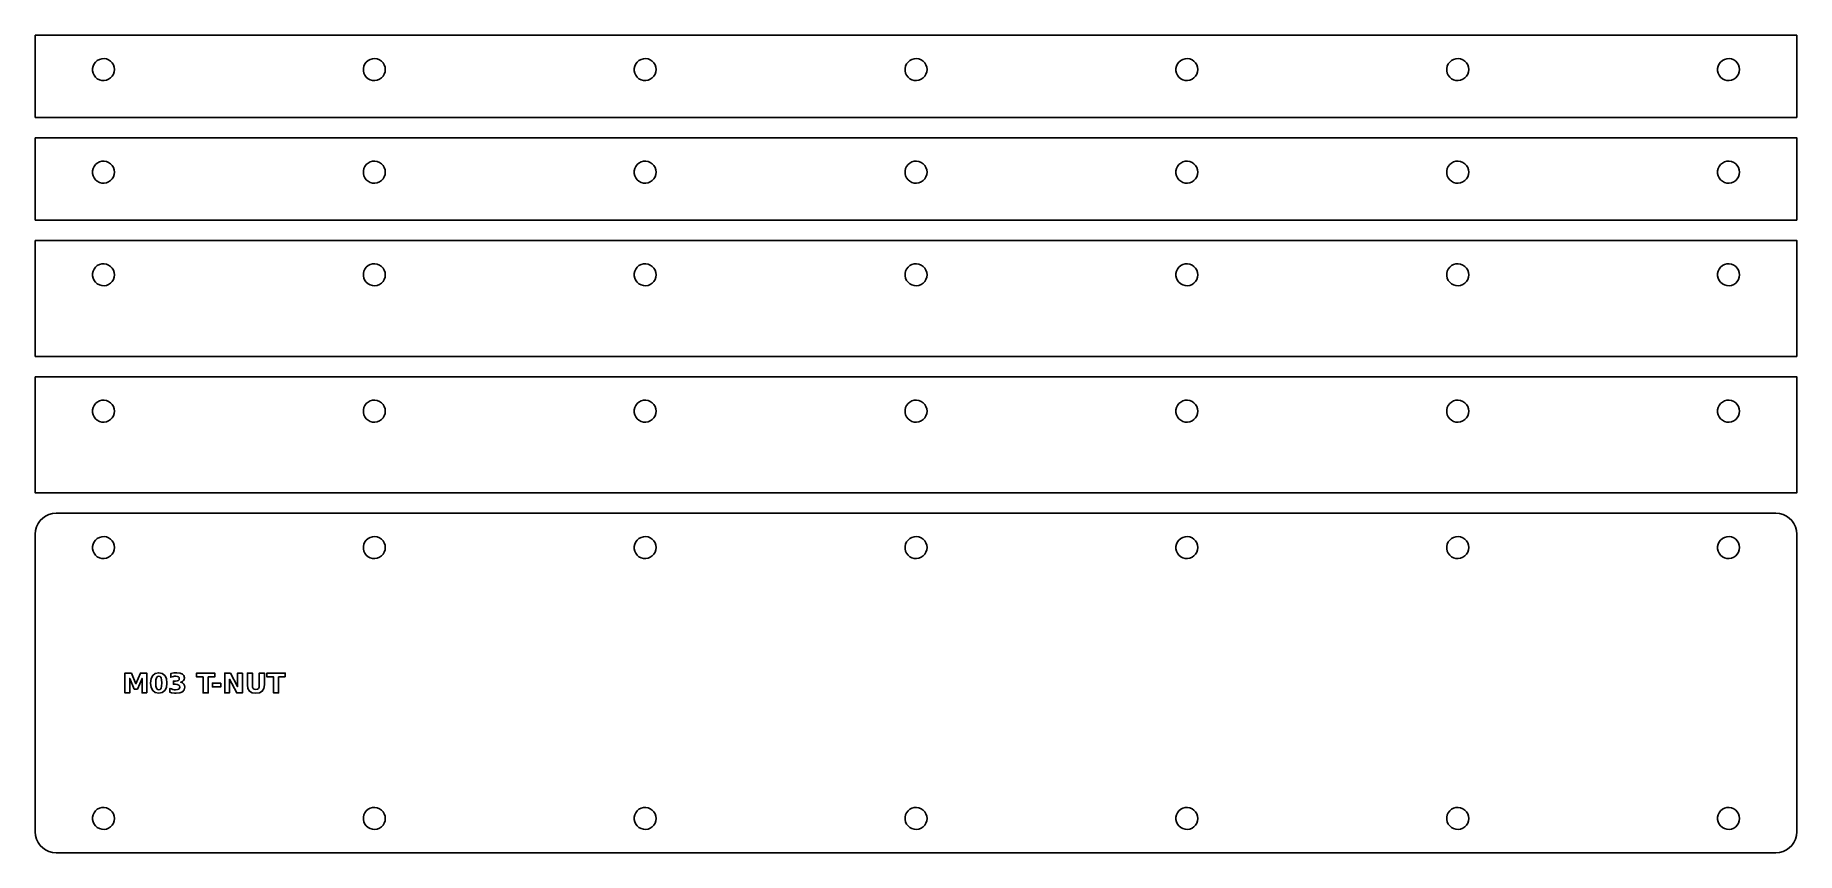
# Model space of a CAD drawing. Header units: millimetres. Extents: x 0 to 260, y 0 to 121.
import ezdxf

# ---------------------------------------------------------------- set-up
doc = ezdxf.new("R2010")
doc.units = ezdxf.units.MM
doc.layers.add('CUT', color=1, linetype='Continuous')
doc.layers.add('ENGRAVE', color=5, linetype='Continuous')

msp = doc.modelspace()

# ---------------------------------------------------------------- linework, layer by layer
at = {"layer": 'CUT'}
for points in [[(0, 120.75), (260.15, 120.75), (260.15, 108.6), (0, 108.6)], [(8.46, 115.8506), (8.46, 115.4994), (8.5355, 115.1563), (8.683, 114.8375), (8.8956, 114.5578), (9.1633, 114.3304), (9.4737, 114.1658), (9.8122, 114.0718), (10.163, 114.0528), (10.5096, 114.1097), (10.836, 114.2397), (11.1267, 114.4368), (11.3683, 114.6919), (11.5494, 114.9929), (11.6616, 115.3258), (11.6996, 115.675), (11.6616, 116.0242), (11.5494, 116.3571), (11.3683, 116.6581), (11.1267, 116.9132), (10.836, 117.1103), (10.5096, 117.2403), (10.163, 117.2972), (9.8122, 117.2782), (9.4737, 117.1842), (9.1633, 117.0196), (8.8956, 116.7922), (8.683, 116.5125), (8.5355, 116.1937)], [(48.683, 116.5125), (48.5355, 116.1937), (48.46, 115.8506), (48.46, 115.4994), (48.5355, 115.1563), (48.683, 114.8375), (48.8956, 114.5578), (49.1633, 114.3304), (49.4737, 114.1658), (49.8122, 114.0718), (50.163, 114.0528), (50.5096, 114.1097), (50.836, 114.2397), (51.1267, 114.4368), (51.3683, 114.6919), (51.5494, 114.9929), (51.6616, 115.3258), (51.6996, 115.675), (51.6616, 116.0242), (51.5494, 116.3571), (51.3683, 116.6581), (51.1267, 116.9132), (50.836, 117.1103), (50.5096, 117.2403), (50.163, 117.2972), (49.8122, 117.2782), (49.4737, 117.1842), (49.1633, 117.0196), (48.8956, 116.7922)], [(89.1633, 117.0196), (88.8956, 116.7922), (88.683, 116.5125), (88.5355, 116.1937), (88.46, 115.8506), (88.46, 115.4994), (88.5355, 115.1563), (88.683, 114.8375), (88.8956, 114.5578), (89.1633, 114.3304), (89.4737, 114.1658), (89.8122, 114.0718), (90.163, 114.0528), (90.5096, 114.1097), (90.836, 114.2397), (91.1267, 114.4368), (91.3683, 114.6919), (91.5494, 114.9929), (91.6616, 115.3258), (91.6996, 115.675), (91.6616, 116.0242), (91.5494, 116.3571), (91.3683, 116.6581), (91.1267, 116.9132), (90.836, 117.1103), (90.5096, 117.2403), (90.163, 117.2972), (89.8122, 117.2782), (89.4737, 117.1842)], [(129.8122, 117.2782), (129.4737, 117.1842), (129.1633, 117.0196), (128.8956, 116.7922), (128.683, 116.5125), (128.5355, 116.1937), (128.46, 115.8506), (128.46, 115.4994), (128.5355, 115.1563), (128.683, 114.8375), (128.8956, 114.5578), (129.1633, 114.3304), (129.4737, 114.1658), (129.8122, 114.0718), (130.163, 114.0528), (130.5096, 114.1097), (130.836, 114.2397), (131.1267, 114.4368), (131.3683, 114.6919), (131.5494, 114.9929), (131.6616, 115.3258), (131.6996, 115.675), (131.6616, 116.0242), (131.5494, 116.3571), (131.3683, 116.6581), (131.1267, 116.9132), (130.836, 117.1103), (130.5096, 117.2403), (130.163, 117.2972)], [(170.5096, 117.2403), (170.163, 117.2972), (169.8122, 117.2782), (169.4737, 117.1842), (169.1633, 117.0196), (168.8956, 116.7922), (168.683, 116.5125), (168.5355, 116.1937), (168.46, 115.8506), (168.46, 115.4994), (168.5355, 115.1563), (168.683, 114.8375), (168.8956, 114.5578), (169.1633, 114.3304), (169.4737, 114.1658), (169.8122, 114.0718), (170.163, 114.0528), (170.5096, 114.1097), (170.836, 114.2397), (171.1267, 114.4368), (171.3683, 114.6919), (171.5494, 114.9929), (171.6616, 115.3258), (171.6996, 115.675), (171.6616, 116.0242), (171.5494, 116.3571), (171.3683, 116.6581), (171.1267, 116.9132), (170.836, 117.1103)], [(211.1267, 116.9132), (210.836, 117.1103), (210.5096, 117.2403), (210.163, 117.2972), (209.8122, 117.2782), (209.4737, 117.1842), (209.1633, 117.0196), (208.8956, 116.7922), (208.683, 116.5125), (208.5355, 116.1937), (208.46, 115.8506), (208.46, 115.4994), (208.5355, 115.1563), (208.683, 114.8375), (208.8956, 114.5578), (209.1633, 114.3304), (209.4737, 114.1658), (209.8122, 114.0718), (210.163, 114.0528), (210.5096, 114.1097), (210.836, 114.2397), (211.1267, 114.4368), (211.3683, 114.6919), (211.5494, 114.9929), (211.6616, 115.3258), (211.6996, 115.675), (211.6616, 116.0242), (211.5494, 116.3571), (211.3683, 116.6581)], [(251.5494, 116.3571), (251.3683, 116.6581), (251.1267, 116.9132), (250.836, 117.1103), (250.5096, 117.2403), (250.163, 117.2972), (249.8122, 117.2782), (249.4737, 117.1842), (249.1633, 117.0196), (248.8956, 116.7922), (248.683, 116.5125), (248.5355, 116.1937), (248.46, 115.8506), (248.46, 115.4994), (248.5355, 115.1563), (248.683, 114.8375), (248.8956, 114.5578), (249.1633, 114.3304), (249.4737, 114.1658), (249.8122, 114.0718), (250.163, 114.0528), (250.5096, 114.1097), (250.836, 114.2397), (251.1267, 114.4368), (251.3683, 114.6919), (251.5494, 114.9929), (251.6616, 115.3258), (251.6996, 115.675), (251.6616, 116.0242)], [(0, 105.6), (260.15, 105.6), (260.15, 93.45), (0, 93.45)], [(8.46, 100.7006), (8.46, 100.3494), (8.5355, 100.0063), (8.683, 99.6875), (8.8956, 99.4078), (9.1633, 99.1804), (9.4737, 99.0158), (9.8122, 98.9218), (10.163, 98.9028), (10.5096, 98.9597), (10.836, 99.0897), (11.1267, 99.2868), (11.3683, 99.5419), (11.5494, 99.8429), (11.6616, 100.1758), (11.6996, 100.525), (11.6616, 100.8742), (11.5494, 101.2071), (11.3683, 101.5081), (11.1267, 101.7632), (10.836, 101.9603), (10.5096, 102.0903), (10.163, 102.1472), (9.8122, 102.1282), (9.4737, 102.0342), (9.1633, 101.8696), (8.8956, 101.6422), (8.683, 101.3625), (8.5355, 101.0437)], [(48.683, 101.3625), (48.5355, 101.0437), (48.46, 100.7006), (48.46, 100.3494), (48.5355, 100.0063), (48.683, 99.6875), (48.8956, 99.4078), (49.1633, 99.1804), (49.4737, 99.0158), (49.8122, 98.9218), (50.163, 98.9028), (50.5096, 98.9597), (50.836, 99.0897), (51.1267, 99.2868), (51.3683, 99.5419), (51.5494, 99.8429), (51.6616, 100.1758), (51.6996, 100.525), (51.6616, 100.8742), (51.5494, 101.2071), (51.3683, 101.5081), (51.1267, 101.7632), (50.836, 101.9603), (50.5096, 102.0903), (50.163, 102.1472), (49.8122, 102.1282), (49.4737, 102.0342), (49.1633, 101.8696), (48.8956, 101.6422)], [(89.1633, 101.8696), (88.8956, 101.6422), (88.683, 101.3625), (88.5355, 101.0437), (88.46, 100.7006), (88.46, 100.3494), (88.5355, 100.0063), (88.683, 99.6875), (88.8956, 99.4078), (89.1633, 99.1804), (89.4737, 99.0158), (89.8122, 98.9218), (90.163, 98.9028), (90.5096, 98.9597), (90.836, 99.0897), (91.1267, 99.2868), (91.3683, 99.5419), (91.5494, 99.8429), (91.6616, 100.1758), (91.6996, 100.525), (91.6616, 100.8742), (91.5494, 101.2071), (91.3683, 101.5081), (91.1267, 101.7632), (90.836, 101.9603), (90.5096, 102.0903), (90.163, 102.1472), (89.8122, 102.1282), (89.4737, 102.0342)], [(129.8122, 102.1282), (129.4737, 102.0342), (129.1633, 101.8696), (128.8956, 101.6422), (128.683, 101.3625), (128.5355, 101.0437), (128.46, 100.7006), (128.46, 100.3494), (128.5355, 100.0063), (128.683, 99.6875), (128.8956, 99.4078), (129.1633, 99.1804), (129.4737, 99.0158), (129.8122, 98.9218), (130.163, 98.9028), (130.5096, 98.9597), (130.836, 99.0897), (131.1267, 99.2868), (131.3683, 99.5419), (131.5494, 99.8429), (131.6616, 100.1758), (131.6996, 100.525), (131.6616, 100.8742), (131.5494, 101.2071), (131.3683, 101.5081), (131.1267, 101.7632), (130.836, 101.9603), (130.5096, 102.0903), (130.163, 102.1472)], [(170.5096, 102.0903), (170.163, 102.1472), (169.8122, 102.1282), (169.4737, 102.0342), (169.1633, 101.8696), (168.8956, 101.6422), (168.683, 101.3625), (168.5355, 101.0437), (168.46, 100.7006), (168.46, 100.3494), (168.5355, 100.0063), (168.683, 99.6875), (168.8956, 99.4078), (169.1633, 99.1804), (169.4737, 99.0158), (169.8122, 98.9218), (170.163, 98.9028), (170.5096, 98.9597), (170.836, 99.0897), (171.1267, 99.2868), (171.3683, 99.5419), (171.5494, 99.8429), (171.6616, 100.1758), (171.6996, 100.525), (171.6616, 100.8742), (171.5494, 101.2071), (171.3683, 101.5081), (171.1267, 101.7632), (170.836, 101.9603)], [(211.1267, 101.7632), (210.836, 101.9603), (210.5096, 102.0903), (210.163, 102.1472), (209.8122, 102.1282), (209.4737, 102.0342), (209.1633, 101.8696), (208.8956, 101.6422), (208.683, 101.3625), (208.5355, 101.0437), (208.46, 100.7006), (208.46, 100.3494), (208.5355, 100.0063), (208.683, 99.6875), (208.8956, 99.4078), (209.1633, 99.1804), (209.4737, 99.0158), (209.8122, 98.9218), (210.163, 98.9028), (210.5096, 98.9597), (210.836, 99.0897), (211.1267, 99.2868), (211.3683, 99.5419), (211.5494, 99.8429), (211.6616, 100.1758), (211.6996, 100.525), (211.6616, 100.8742), (211.5494, 101.2071), (211.3683, 101.5081)], [(251.5494, 101.2071), (251.3683, 101.5081), (251.1267, 101.7632), (250.836, 101.9603), (250.5096, 102.0903), (250.163, 102.1472), (249.8122, 102.1282), (249.4737, 102.0342), (249.1633, 101.8696), (248.8956, 101.6422), (248.683, 101.3625), (248.5355, 101.0437), (248.46, 100.7006), (248.46, 100.3494), (248.5355, 100.0063), (248.683, 99.6875), (248.8956, 99.4078), (249.1633, 99.1804), (249.4737, 99.0158), (249.8122, 98.9218), (250.163, 98.9028), (250.5096, 98.9597), (250.836, 99.0897), (251.1267, 99.2868), (251.3683, 99.5419), (251.5494, 99.8429), (251.6616, 100.1758), (251.6996, 100.525), (251.6616, 100.8742)], [(0, 90.45), (260.15, 90.45), (260.15, 73.3), (0, 73.3)], [(8.46, 85.5506), (8.46, 85.1994), (8.5355, 84.8563), (8.683, 84.5375), (8.8956, 84.2578), (9.1633, 84.0304), (9.4737, 83.8658), (9.8122, 83.7718), (10.163, 83.7528), (10.5096, 83.8097), (10.836, 83.9397), (11.1267, 84.1368), (11.3683, 84.3919), (11.5494, 84.6929), (11.6616, 85.0258), (11.6996, 85.375), (11.6616, 85.7242), (11.5494, 86.0571), (11.3683, 86.3581), (11.1267, 86.6132), (10.836, 86.8103), (10.5096, 86.9403), (10.163, 86.9972), (9.8122, 86.9782), (9.4737, 86.8842), (9.1633, 86.7196), (8.8956, 86.4922), (8.683, 86.2125), (8.5355, 85.8937)], [(48.683, 86.2125), (48.5355, 85.8937), (48.46, 85.5506), (48.46, 85.1994), (48.5355, 84.8563), (48.683, 84.5375), (48.8956, 84.2578), (49.1633, 84.0304), (49.4737, 83.8658), (49.8122, 83.7718), (50.163, 83.7528), (50.5096, 83.8097), (50.836, 83.9397), (51.1267, 84.1368), (51.3683, 84.3919), (51.5494, 84.6929), (51.6616, 85.0258), (51.6996, 85.375), (51.6616, 85.7242), (51.5494, 86.0571), (51.3683, 86.3581), (51.1267, 86.6132), (50.836, 86.8103), (50.5096, 86.9403), (50.163, 86.9972), (49.8122, 86.9782), (49.4737, 86.8842), (49.1633, 86.7196), (48.8956, 86.4922)], [(89.1633, 86.7196), (88.8956, 86.4922), (88.683, 86.2125), (88.5355, 85.8937), (88.46, 85.5506), (88.46, 85.1994), (88.5355, 84.8563), (88.683, 84.5375), (88.8956, 84.2578), (89.1633, 84.0304), (89.4737, 83.8658), (89.8122, 83.7718), (90.163, 83.7528), (90.5096, 83.8097), (90.836, 83.9397), (91.1267, 84.1368), (91.3683, 84.3919), (91.5494, 84.6929), (91.6616, 85.0258), (91.6996, 85.375), (91.6616, 85.7242), (91.5494, 86.0571), (91.3683, 86.3581), (91.1267, 86.6132), (90.836, 86.8103), (90.5096, 86.9403), (90.163, 86.9972), (89.8122, 86.9782), (89.4737, 86.8842)], [(129.8122, 86.9782), (129.4737, 86.8842), (129.1633, 86.7196), (128.8956, 86.4922), (128.683, 86.2125), (128.5355, 85.8937), (128.46, 85.5506), (128.46, 85.1994), (128.5355, 84.8563), (128.683, 84.5375), (128.8956, 84.2578), (129.1633, 84.0304), (129.4737, 83.8658), (129.8122, 83.7718), (130.163, 83.7528), (130.5096, 83.8097), (130.836, 83.9397), (131.1267, 84.1368), (131.3683, 84.3919), (131.5494, 84.6929), (131.6616, 85.0258), (131.6996, 85.375), (131.6616, 85.7242), (131.5494, 86.0571), (131.3683, 86.3581), (131.1267, 86.6132), (130.836, 86.8103), (130.5096, 86.9403), (130.163, 86.9972)], [(170.5096, 86.9403), (170.163, 86.9972), (169.8122, 86.9782), (169.4737, 86.8842), (169.1633, 86.7196), (168.8956, 86.4922), (168.683, 86.2125), (168.5355, 85.8937), (168.46, 85.5506), (168.46, 85.1994), (168.5355, 84.8563), (168.683, 84.5375), (168.8956, 84.2578), (169.1633, 84.0304), (169.4737, 83.8658), (169.8122, 83.7718), (170.163, 83.7528), (170.5096, 83.8097), (170.836, 83.9397), (171.1267, 84.1368), (171.3683, 84.3919), (171.5494, 84.6929), (171.6616, 85.0258), (171.6996, 85.375), (171.6616, 85.7242), (171.5494, 86.0571), (171.3683, 86.3581), (171.1267, 86.6132), (170.836, 86.8103)], [(211.1267, 86.6132), (210.836, 86.8103), (210.5096, 86.9403), (210.163, 86.9972), (209.8122, 86.9782), (209.4737, 86.8842), (209.1633, 86.7196), (208.8956, 86.4922), (208.683, 86.2125), (208.5355, 85.8937), (208.46, 85.5506), (208.46, 85.1994), (208.5355, 84.8563), (208.683, 84.5375), (208.8956, 84.2578), (209.1633, 84.0304), (209.4737, 83.8658), (209.8122, 83.7718), (210.163, 83.7528), (210.5096, 83.8097), (210.836, 83.9397), (211.1267, 84.1368), (211.3683, 84.3919), (211.5494, 84.6929), (211.6616, 85.0258), (211.6996, 85.375), (211.6616, 85.7242), (211.5494, 86.0571), (211.3683, 86.3581)], [(251.5494, 86.0571), (251.3683, 86.3581), (251.1267, 86.6132), (250.836, 86.8103), (250.5096, 86.9403), (250.163, 86.9972), (249.8122, 86.9782), (249.4737, 86.8842), (249.1633, 86.7196), (248.8956, 86.4922), (248.683, 86.2125), (248.5355, 85.8937), (248.46, 85.5506), (248.46, 85.1994), (248.5355, 84.8563), (248.683, 84.5375), (248.8956, 84.2578), (249.1633, 84.0304), (249.4737, 83.8658), (249.8122, 83.7718), (250.163, 83.7528), (250.5096, 83.8097), (250.836, 83.9397), (251.1267, 84.1368), (251.3683, 84.3919), (251.5494, 84.6929), (251.6616, 85.0258), (251.6996, 85.375), (251.6616, 85.7242)], [(0, 70.3), (260.15, 70.3), (260.15, 53.15), (0, 53.15)], [(8.46, 65.4006), (8.46, 65.0494), (8.5355, 64.7063), (8.683, 64.3875), (8.8956, 64.1078), (9.1633, 63.8804), (9.4737, 63.7158), (9.8122, 63.6218), (10.163, 63.6028), (10.5096, 63.6597), (10.836, 63.7897), (11.1267, 63.9868), (11.3683, 64.2419), (11.5494, 64.5429), (11.6616, 64.8758), (11.6996, 65.225), (11.6616, 65.5742), (11.5494, 65.9071), (11.3683, 66.2081), (11.1267, 66.4632), (10.836, 66.6603), (10.5096, 66.7903), (10.163, 66.8472), (9.8122, 66.8282), (9.4737, 66.7342), (9.1633, 66.5696), (8.8956, 66.3422), (8.683, 66.0625), (8.5355, 65.7437)], [(48.683, 66.0625), (48.5355, 65.7437), (48.46, 65.4006), (48.46, 65.0494), (48.5355, 64.7063), (48.683, 64.3875), (48.8956, 64.1078), (49.1633, 63.8804), (49.4737, 63.7158), (49.8122, 63.6218), (50.163, 63.6028), (50.5096, 63.6597), (50.836, 63.7897), (51.1267, 63.9868), (51.3683, 64.2419), (51.5494, 64.5429), (51.6616, 64.8758), (51.6996, 65.225), (51.6616, 65.5742), (51.5494, 65.9071), (51.3683, 66.2081), (51.1267, 66.4632), (50.836, 66.6603), (50.5096, 66.7903), (50.163, 66.8472), (49.8122, 66.8282), (49.4737, 66.7342), (49.1633, 66.5696), (48.8956, 66.3422)], [(89.1633, 66.5696), (88.8956, 66.3422), (88.683, 66.0625), (88.5355, 65.7437), (88.46, 65.4006), (88.46, 65.0494), (88.5355, 64.7063), (88.683, 64.3875), (88.8956, 64.1078), (89.1633, 63.8804), (89.4737, 63.7158), (89.8122, 63.6218), (90.163, 63.6028), (90.5096, 63.6597), (90.836, 63.7897), (91.1267, 63.9868), (91.3683, 64.2419), (91.5494, 64.5429), (91.6616, 64.8758), (91.6996, 65.225), (91.6616, 65.5742), (91.5494, 65.9071), (91.3683, 66.2081), (91.1267, 66.4632), (90.836, 66.6603), (90.5096, 66.7903), (90.163, 66.8472), (89.8122, 66.8282), (89.4737, 66.7342)], [(129.8122, 66.8282), (129.4737, 66.7342), (129.1633, 66.5696), (128.8956, 66.3422), (128.683, 66.0625), (128.5355, 65.7437), (128.46, 65.4006), (128.46, 65.0494), (128.5355, 64.7063), (128.683, 64.3875), (128.8956, 64.1078), (129.1633, 63.8804), (129.4737, 63.7158), (129.8122, 63.6218), (130.163, 63.6028), (130.5096, 63.6597), (130.836, 63.7897), (131.1267, 63.9868), (131.3683, 64.2419), (131.5494, 64.5429), (131.6616, 64.8758), (131.6996, 65.225), (131.6616, 65.5742), (131.5494, 65.9071), (131.3683, 66.2081), (131.1267, 66.4632), (130.836, 66.6603), (130.5096, 66.7903), (130.163, 66.8472)], [(170.5096, 66.7903), (170.163, 66.8472), (169.8122, 66.8282), (169.4737, 66.7342), (169.1633, 66.5696), (168.8956, 66.3422), (168.683, 66.0625), (168.5355, 65.7437), (168.46, 65.4006), (168.46, 65.0494), (168.5355, 64.7063), (168.683, 64.3875), (168.8956, 64.1078), (169.1633, 63.8804), (169.4737, 63.7158), (169.8122, 63.6218), (170.163, 63.6028), (170.5096, 63.6597), (170.836, 63.7897), (171.1267, 63.9868), (171.3683, 64.2419), (171.5494, 64.5429), (171.6616, 64.8758), (171.6996, 65.225), (171.6616, 65.5742), (171.5494, 65.9071), (171.3683, 66.2081), (171.1267, 66.4632), (170.836, 66.6603)], [(211.1267, 66.4632), (210.836, 66.6603), (210.5096, 66.7903), (210.163, 66.8472), (209.8122, 66.8282), (209.4737, 66.7342), (209.1633, 66.5696), (208.8956, 66.3422), (208.683, 66.0625), (208.5355, 65.7437), (208.46, 65.4006), (208.46, 65.0494), (208.5355, 64.7063), (208.683, 64.3875), (208.8956, 64.1078), (209.1633, 63.8804), (209.4737, 63.7158), (209.8122, 63.6218), (210.163, 63.6028), (210.5096, 63.6597), (210.836, 63.7897), (211.1267, 63.9868), (211.3683, 64.2419), (211.5494, 64.5429), (211.6616, 64.8758), (211.6996, 65.225), (211.6616, 65.5742), (211.5494, 65.9071), (211.3683, 66.2081)], [(251.5494, 65.9071), (251.3683, 66.2081), (251.1267, 66.4632), (250.836, 66.6603), (250.5096, 66.7903), (250.163, 66.8472), (249.8122, 66.8282), (249.4737, 66.7342), (249.1633, 66.5696), (248.8956, 66.3422), (248.683, 66.0625), (248.5355, 65.7437), (248.46, 65.4006), (248.46, 65.0494), (248.5355, 64.7063), (248.683, 64.3875), (248.8956, 64.1078), (249.1633, 63.8804), (249.4737, 63.7158), (249.8122, 63.6218), (250.163, 63.6028), (250.5096, 63.6597), (250.836, 63.7897), (251.1267, 63.9868), (251.3683, 64.2419), (251.5494, 64.5429), (251.6616, 64.8758), (251.6996, 65.225), (251.6616, 65.5742)], [(1.0982, 0.7192), (0.7192, 1.0982), (0.4117, 1.5374), (0.1852, 2.0232), (0.0464, 2.541), (0, 3.0717), (0, 47.0783), (0.0464, 47.609), (0.1852, 48.1268), (0.4117, 48.6126), (0.7192, 49.0518), (1.0982, 49.4308), (1.5374, 49.7383), (2.0232, 49.9648), (2.541, 50.1036), (3.0717, 50.15), (257.0783, 50.15), (257.609, 50.1036), (258.1268, 49.9648), (258.6126, 49.7383), (259.0518, 49.4308), (259.4308, 49.0518), (259.7383, 48.6126), (259.9648, 48.1268), (260.1036, 47.609), (260.15, 47.0783), (260.15, 3.0717), (260.1036, 2.541), (259.9648, 2.0232), (259.7383, 1.5374), (259.4308, 1.0982), (259.0518, 0.7192), (258.6126, 0.4117), (258.1268, 0.1852), (257.609, 0.0464), (257.0783, 0), (3.0717, 0), (2.541, 0.0464), (2.0232, 0.1852), (1.5374, 0.4117)], [(8.46, 45.2506), (8.46, 44.8994), (8.5355, 44.5563), (8.683, 44.2375), (8.8956, 43.9578), (9.1633, 43.7304), (9.4737, 43.5658), (9.8122, 43.4718), (10.163, 43.4528), (10.5096, 43.5097), (10.836, 43.6397), (11.1267, 43.8368), (11.3683, 44.0919), (11.5494, 44.3929), (11.6616, 44.7258), (11.6996, 45.075), (11.6616, 45.4242), (11.5494, 45.7571), (11.3683, 46.0581), (11.1267, 46.3132), (10.836, 46.5103), (10.5096, 46.6403), (10.163, 46.6972), (9.8122, 46.6782), (9.4737, 46.5842), (9.1633, 46.4196), (8.8956, 46.1922), (8.683, 45.9125), (8.5355, 45.5937)], [(48.683, 45.9125), (48.5355, 45.5937), (48.46, 45.2506), (48.46, 44.8994), (48.5355, 44.5563), (48.683, 44.2375), (48.8956, 43.9578), (49.1633, 43.7304), (49.4737, 43.5658), (49.8122, 43.4718), (50.163, 43.4528), (50.5096, 43.5097), (50.836, 43.6397), (51.1267, 43.8368), (51.3683, 44.0919), (51.5494, 44.3929), (51.6616, 44.7258), (51.6996, 45.075), (51.6616, 45.4242), (51.5494, 45.7571), (51.3683, 46.0581), (51.1267, 46.3132), (50.836, 46.5103), (50.5096, 46.6403), (50.163, 46.6972), (49.8122, 46.6782), (49.4737, 46.5842), (49.1633, 46.4196), (48.8956, 46.1922)], [(89.1633, 46.4196), (88.8956, 46.1922), (88.683, 45.9125), (88.5355, 45.5937), (88.46, 45.2506), (88.46, 44.8994), (88.5355, 44.5563), (88.683, 44.2375), (88.8956, 43.9578), (89.1633, 43.7304), (89.4737, 43.5658), (89.8122, 43.4718), (90.163, 43.4528), (90.5096, 43.5097), (90.836, 43.6397), (91.1267, 43.8368), (91.3683, 44.0919), (91.5494, 44.3929), (91.6616, 44.7258), (91.6996, 45.075), (91.6616, 45.4242), (91.5494, 45.7571), (91.3683, 46.0581), (91.1267, 46.3132), (90.836, 46.5103), (90.5096, 46.6403), (90.163, 46.6972), (89.8122, 46.6782), (89.4737, 46.5842)], [(129.8122, 46.6782), (129.4737, 46.5842), (129.1633, 46.4196), (128.8956, 46.1922), (128.683, 45.9125), (128.5355, 45.5937), (128.46, 45.2506), (128.46, 44.8994), (128.5355, 44.5563), (128.683, 44.2375), (128.8956, 43.9578), (129.1633, 43.7304), (129.4737, 43.5658), (129.8122, 43.4718), (130.163, 43.4528), (130.5096, 43.5097), (130.836, 43.6397), (131.1267, 43.8368), (131.3683, 44.0919), (131.5494, 44.3929), (131.6616, 44.7258), (131.6996, 45.075), (131.6616, 45.4242), (131.5494, 45.7571), (131.3683, 46.0581), (131.1267, 46.3132), (130.836, 46.5103), (130.5096, 46.6403), (130.163, 46.6972)], [(170.5096, 46.6403), (170.163, 46.6972), (169.8122, 46.6782), (169.4737, 46.5842), (169.1633, 46.4196), (168.8956, 46.1922), (168.683, 45.9125), (168.5355, 45.5937), (168.46, 45.2506), (168.46, 44.8994), (168.5355, 44.5563), (168.683, 44.2375), (168.8956, 43.9578), (169.1633, 43.7304), (169.4737, 43.5658), (169.8122, 43.4718), (170.163, 43.4528), (170.5096, 43.5097), (170.836, 43.6397), (171.1267, 43.8368), (171.3683, 44.0919), (171.5494, 44.3929), (171.6616, 44.7258), (171.6996, 45.075), (171.6616, 45.4242), (171.5494, 45.7571), (171.3683, 46.0581), (171.1267, 46.3132), (170.836, 46.5103)], [(211.1267, 46.3132), (210.836, 46.5103), (210.5096, 46.6403), (210.163, 46.6972), (209.8122, 46.6782), (209.4737, 46.5842), (209.1633, 46.4196), (208.8956, 46.1922), (208.683, 45.9125), (208.5355, 45.5937), (208.46, 45.2506), (208.46, 44.8994), (208.5355, 44.5563), (208.683, 44.2375), (208.8956, 43.9578), (209.1633, 43.7304), (209.4737, 43.5658), (209.8122, 43.4718), (210.163, 43.4528), (210.5096, 43.5097), (210.836, 43.6397), (211.1267, 43.8368), (211.3683, 44.0919), (211.5494, 44.3929), (211.6616, 44.7258), (211.6996, 45.075), (211.6616, 45.4242), (211.5494, 45.7571), (211.3683, 46.0581)], [(251.5494, 45.7571), (251.3683, 46.0581), (251.1267, 46.3132), (250.836, 46.5103), (250.5096, 46.6403), (250.163, 46.6972), (249.8122, 46.6782), (249.4737, 46.5842), (249.1633, 46.4196), (248.8956, 46.1922), (248.683, 45.9125), (248.5355, 45.5937), (248.46, 45.2506), (248.46, 44.8994), (248.5355, 44.5563), (248.683, 44.2375), (248.8956, 43.9578), (249.1633, 43.7304), (249.4737, 43.5658), (249.8122, 43.4718), (250.163, 43.4528), (250.5096, 43.5097), (250.836, 43.6397), (251.1267, 43.8368), (251.3683, 44.0919), (251.5494, 44.3929), (251.6616, 44.7258), (251.6996, 45.075), (251.6616, 45.4242)], [(8.5355, 5.5937), (8.46, 5.2506), (8.46, 4.8994), (8.5355, 4.5563), (8.683, 4.2375), (8.8956, 3.9578), (9.1633, 3.7304), (9.4737, 3.5658), (9.8122, 3.4718), (10.163, 3.4528), (10.5096, 3.5097), (10.836, 3.6397), (11.1267, 3.8368), (11.3683, 4.0919), (11.5494, 4.3929), (11.6616, 4.7258), (11.6996, 5.075), (11.6616, 5.4242), (11.5494, 5.7571), (11.3683, 6.0581), (11.1267, 6.3132), (10.836, 6.5103), (10.5096, 6.6403), (10.163, 6.6972), (9.8122, 6.6782), (9.4737, 6.5842), (9.1633, 6.4196), (8.8956, 6.1922), (8.683, 5.9125)], [(48.8956, 6.1922), (48.683, 5.9125), (48.5355, 5.5937), (48.46, 5.2506), (48.46, 4.8994), (48.5355, 4.5563), (48.683, 4.2375), (48.8956, 3.9578), (49.1633, 3.7304), (49.4737, 3.5658), (49.8122, 3.4718), (50.163, 3.4528), (50.5096, 3.5097), (50.836, 3.6397), (51.1267, 3.8368), (51.3683, 4.0919), (51.5494, 4.3929), (51.6616, 4.7258), (51.6996, 5.075), (51.6616, 5.4242), (51.5494, 5.7571), (51.3683, 6.0581), (51.1267, 6.3132), (50.836, 6.5103), (50.5096, 6.6403), (50.163, 6.6972), (49.8122, 6.6782), (49.4737, 6.5842), (49.1633, 6.4196)], [(89.4737, 6.5842), (89.1633, 6.4196), (88.8956, 6.1922), (88.683, 5.9125), (88.5355, 5.5937), (88.46, 5.2506), (88.46, 4.8994), (88.5355, 4.5563), (88.683, 4.2375), (88.8956, 3.9578), (89.1633, 3.7304), (89.4737, 3.5658), (89.8122, 3.4718), (90.163, 3.4528), (90.5096, 3.5097), (90.836, 3.6397), (91.1267, 3.8368), (91.3683, 4.0919), (91.5494, 4.3929), (91.6616, 4.7258), (91.6996, 5.075), (91.6616, 5.4242), (91.5494, 5.7571), (91.3683, 6.0581), (91.1267, 6.3132), (90.836, 6.5103), (90.5096, 6.6403), (90.163, 6.6972), (89.8122, 6.6782)], [(130.163, 6.6972), (129.8122, 6.6782), (129.4737, 6.5842), (129.1633, 6.4196), (128.8956, 6.1922), (128.683, 5.9125), (128.5355, 5.5937), (128.46, 5.2506), (128.46, 4.8994), (128.5355, 4.5563), (128.683, 4.2375), (128.8956, 3.9578), (129.1633, 3.7304), (129.4737, 3.5658), (129.8122, 3.4718), (130.163, 3.4528), (130.5096, 3.5097), (130.836, 3.6397), (131.1267, 3.8368), (131.3683, 4.0919), (131.5494, 4.3929), (131.6616, 4.7258), (131.6996, 5.075), (131.6616, 5.4242), (131.5494, 5.7571), (131.3683, 6.0581), (131.1267, 6.3132), (130.836, 6.5103), (130.5096, 6.6403)], [(170.836, 6.5103), (170.5096, 6.6403), (170.163, 6.6972), (169.8122, 6.6782), (169.4737, 6.5842), (169.1633, 6.4196), (168.8956, 6.1922), (168.683, 5.9125), (168.5355, 5.5937), (168.46, 5.2506), (168.46, 4.8994), (168.5355, 4.5563), (168.683, 4.2375), (168.8956, 3.9578), (169.1633, 3.7304), (169.4737, 3.5658), (169.8122, 3.4718), (170.163, 3.4528), (170.5096, 3.5097), (170.836, 3.6397), (171.1267, 3.8368), (171.3683, 4.0919), (171.5494, 4.3929), (171.6616, 4.7258), (171.6996, 5.075), (171.6616, 5.4242), (171.5494, 5.7571), (171.3683, 6.0581), (171.1267, 6.3132)], [(211.3683, 6.0581), (211.1267, 6.3132), (210.836, 6.5103), (210.5096, 6.6403), (210.163, 6.6972), (209.8122, 6.6782), (209.4737, 6.5842), (209.1633, 6.4196), (208.8956, 6.1922), (208.683, 5.9125), (208.5355, 5.5937), (208.46, 5.2506), (208.46, 4.8994), (208.5355, 4.5563), (208.683, 4.2375), (208.8956, 3.9578), (209.1633, 3.7304), (209.4737, 3.5658), (209.8122, 3.4718), (210.163, 3.4528), (210.5096, 3.5097), (210.836, 3.6397), (211.1267, 3.8368), (211.3683, 4.0919), (211.5494, 4.3929), (211.6616, 4.7258), (211.6996, 5.075), (211.6616, 5.4242), (211.5494, 5.7571)], [(251.6616, 5.4242), (251.5494, 5.7571), (251.3683, 6.0581), (251.1267, 6.3132), (250.836, 6.5103), (250.5096, 6.6403), (250.163, 6.6972), (249.8122, 6.6782), (249.4737, 6.5842), (249.1633, 6.4196), (248.8956, 6.1922), (248.683, 5.9125), (248.5355, 5.5937), (248.46, 5.2506), (248.46, 4.8994), (248.5355, 4.5563), (248.683, 4.2375), (248.8956, 3.9578), (249.1633, 3.7304), (249.4737, 3.5658), (249.8122, 3.4718), (250.163, 3.4528), (250.5096, 3.5097), (250.836, 3.6397), (251.1267, 3.8368), (251.3683, 4.0919), (251.5494, 4.3929), (251.6616, 4.7258), (251.6996, 5.075)]]:
    msp.add_lwpolyline(points, close=True, dxfattribs=at)
at = {"layer": 'ENGRAVE'}
for points in [[(16.4812, 23.6191), (15.7706, 23.6191), (15.7706, 25.7522), (15.0987, 24.1797), (14.6219, 24.1797), (13.95, 25.7522), (13.95, 23.6191), (13.2375, 23.6191), (13.2375, 26.5353), (14.1944, 26.5353), (14.8581, 24.9747), (15.5262, 26.5353), (16.4812, 26.5353)], [(18.2431, 23.5622), (17.7328, 23.6606), (17.3544, 23.9559), (17.12, 24.4323), (17.0419, 25.0741), (17.12, 25.7175), (17.3544, 26.1941), (17.7328, 26.4894), (18.2431, 26.5878), (18.752, 26.4894), (19.13, 26.1941), (19.3644, 25.7175), (19.4425, 25.0741), (19.3644, 24.4323), (19.13, 23.9559), (18.752, 23.6606)], [(18.5881, 25.8503), (18.4506, 26.0181), (18.2431, 26.0741), (18.0358, 26.0181), (17.8975, 25.8503), (17.8197, 25.5463), (17.7937, 25.0803), (17.8197, 24.6088), (17.8975, 24.3003), (18.0358, 24.1306), (18.2431, 24.0741), (18.4494, 24.1306), (18.5869, 24.3003), (18.6647, 24.6088), (18.6906, 25.0803), (18.665, 25.5463)], [(22.0987, 24.4472), (22.0156, 24.0655), (21.7662, 23.7878), (21.3583, 23.6186), (20.7981, 23.5622), (20.573, 23.5712), (20.1231, 23.6438), (19.9012, 23.7072), (19.9012, 24.2872), (20.1116, 24.1945), (20.32, 24.1278), (20.5264, 24.0875), (20.7294, 24.0741), (20.9933, 24.0998), (21.1875, 24.1772), (21.307, 24.3034), (21.3469, 24.4747), (21.3061, 24.6498), (21.1837, 24.7766), (20.9817, 24.8534), (20.7019, 24.8791), (20.4012, 24.8791), (20.4012, 25.3634), (20.7175, 25.3634), (20.9648, 25.3856), (21.1394, 25.4522), (21.2434, 25.5642), (21.2781, 25.7228), (21.2444, 25.8714), (21.1431, 25.9822), (20.9808, 26.0511), (20.7625, 26.0741), (20.5802, 26.0637), (20.3956, 26.0328), (20.0262, 25.9122), (20.0262, 26.4628), (20.4675, 26.5566), (20.8975, 26.5878), (21.3941, 26.5411), (21.7475, 26.4009), (21.9594, 26.1675), (22.03, 25.8397), (21.9962, 25.6072), (21.895, 25.4209), (21.7283, 25.282), (21.4969, 25.1916), (21.7564, 25.0872), (21.945, 24.9266), (22.0603, 24.7127)], [(25.5494, 25.9666), (25.5494, 23.6191), (24.7975, 23.6191), (24.7975, 25.9666), (23.8287, 25.9666), (23.8287, 26.5353), (26.5162, 26.5353), (26.5162, 25.9666)], [(30.5906, 26.5353), (30.5906, 23.6191), (29.7506, 23.6191), (28.69, 25.6191), (28.69, 23.6191), (27.9775, 23.6191), (27.9775, 26.5353), (28.8169, 26.5353), (29.8775, 24.5353), (29.8775, 26.5353)], [(32.195, 24.2703), (32.3505, 24.1541), (32.5806, 24.1153), (32.8122, 24.1541), (32.9681, 24.2703), (33.0567, 24.4773), (33.0862, 24.7872), (33.0862, 26.5353), (33.8381, 26.5353), (33.8381, 24.7872), (33.7605, 24.2469), (33.5275, 23.8647), (33.1358, 23.6378), (32.5806, 23.5622), (32.0267, 23.6378), (31.635, 23.8647), (31.4025, 24.2469), (31.325, 24.7872), (31.325, 26.5353), (32.0769, 26.5353), (32.0769, 24.7872), (32.1064, 24.4773)], [(36.9125, 25.9666), (35.9456, 25.9666), (35.9456, 23.6191), (35.1937, 23.6191), (35.1937, 25.9666), (34.225, 25.9666), (34.225, 26.5353), (36.9125, 26.5353)], [(27.3931, 25.0547), (27.3931, 24.4866), (26.1669, 24.4866), (26.1669, 25.0547)]]:
    msp.add_lwpolyline(points, close=True, dxfattribs=at)

doc.saveas('drawing.dxf')
